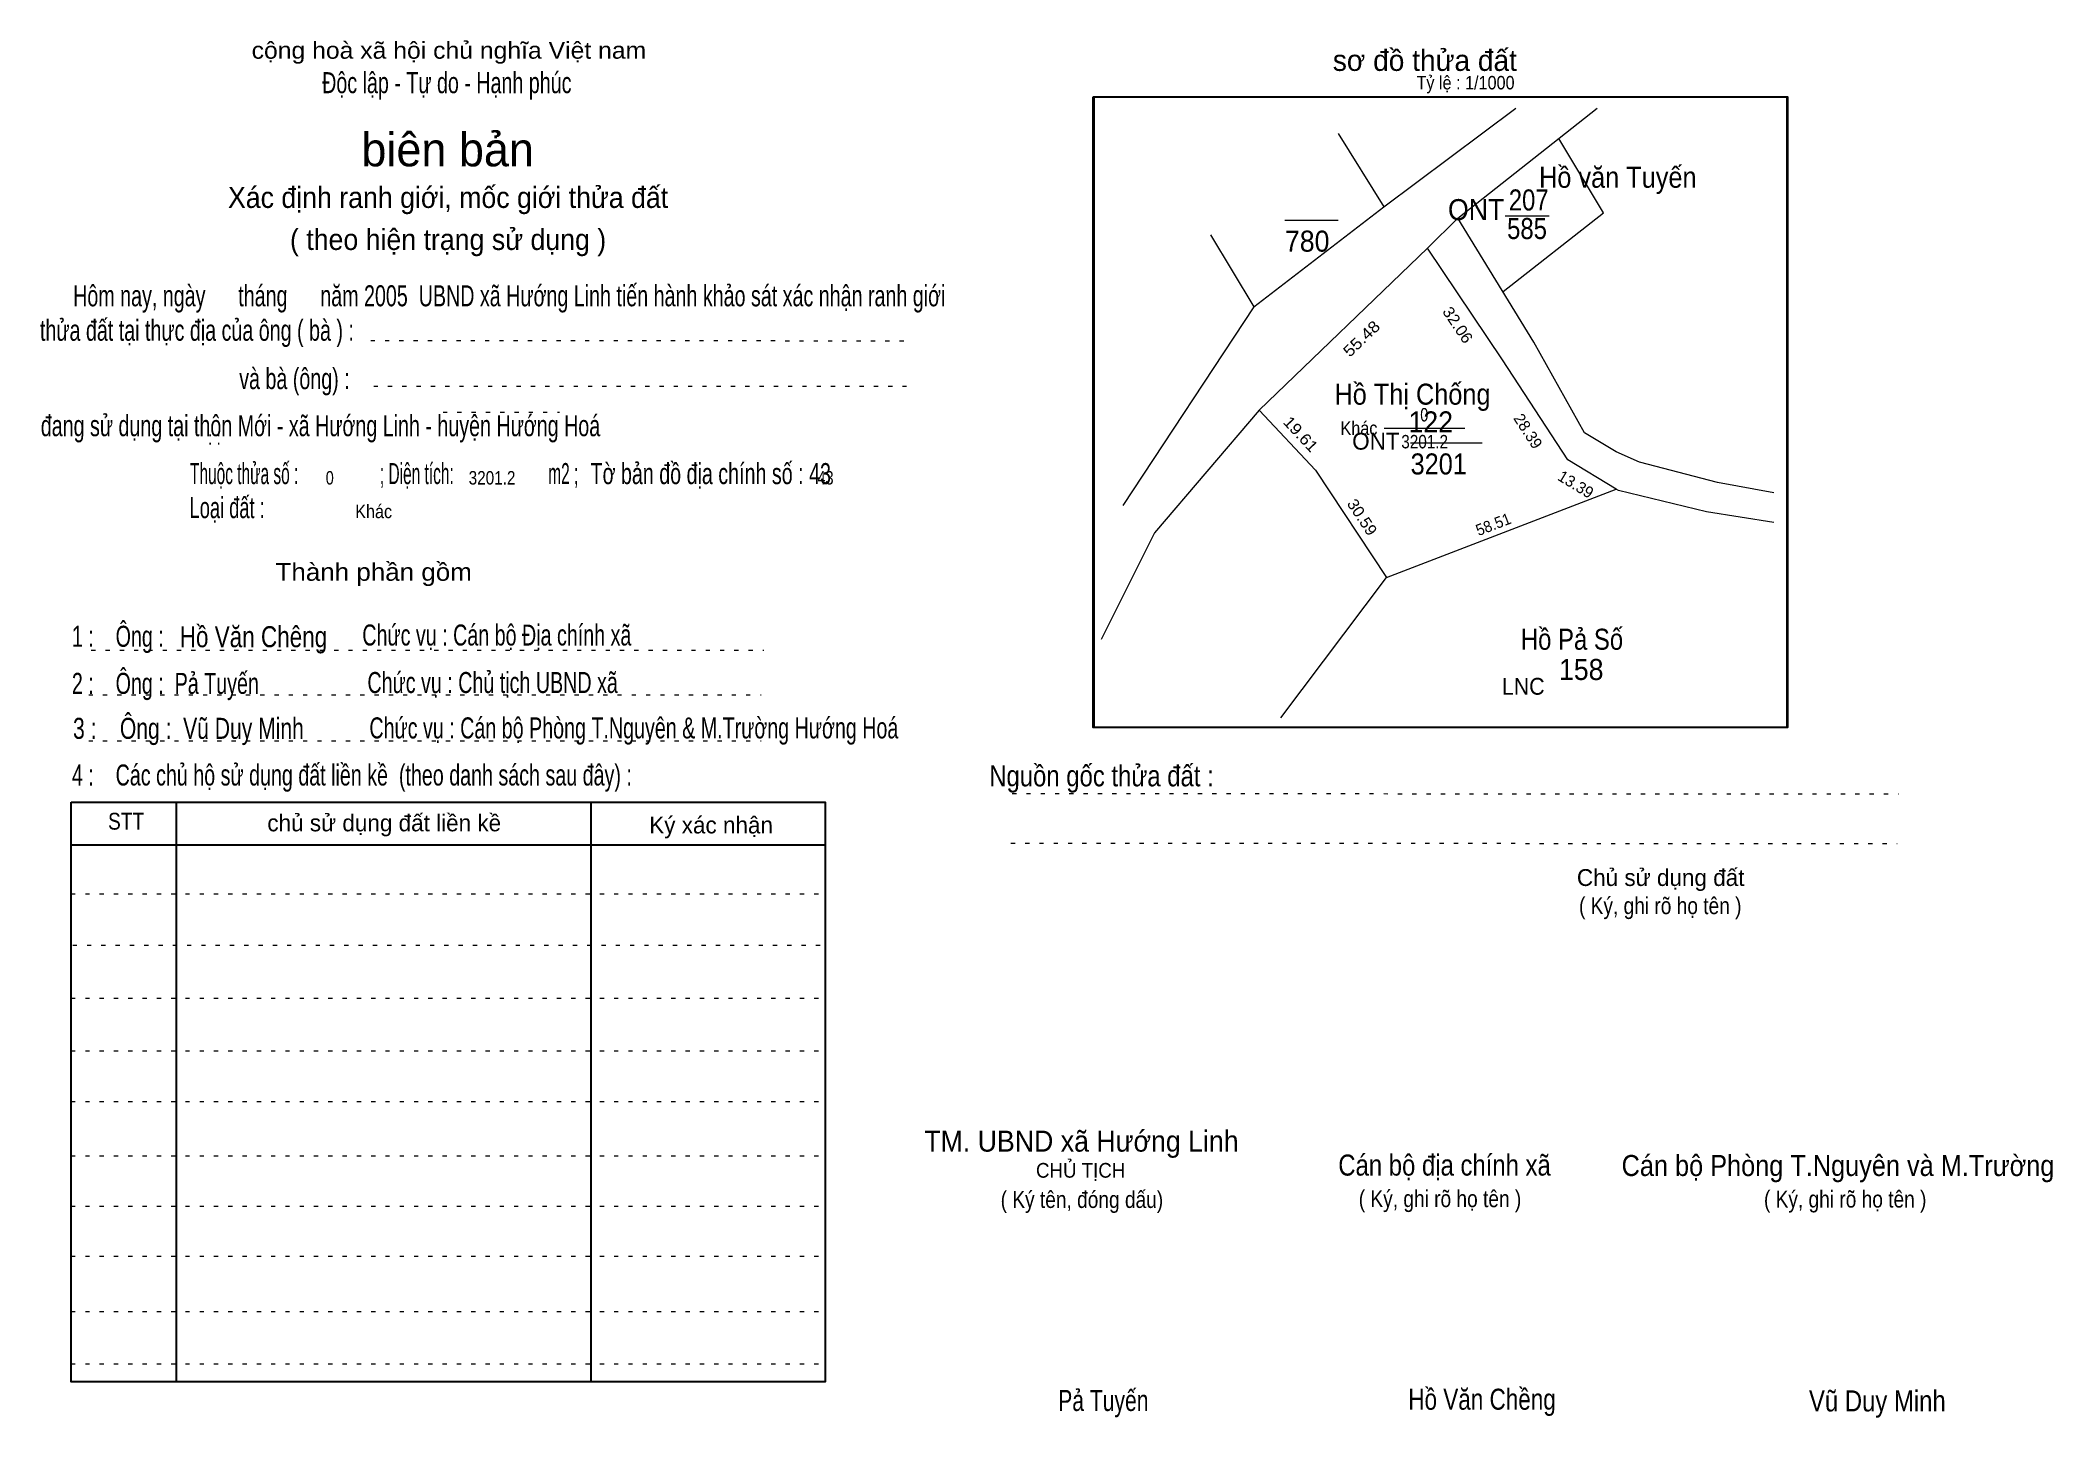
# Model space of a CAD drawing. Header units: centimetres. Extents: x -1.5 to 46.4, y -3.9 to 28.9.
import ezdxf
from ezdxf.enums import TextEntityAlignment as Align

# ---------------------------------------------------------------- set-up
doc = ezdxf.new("R2010")
doc.units = ezdxf.units.CM
doc.header["$LTSCALE"] = 0.2
doc.linetypes.add('DOTTED', pattern=[1.5, 0.3, -1.2])
for name, color, linetype, lineweight in [('15', 7, 'Continuous', 13), ('16', 7, 'Continuous', 13), ('2', 7, 'Continuous', 25), ('22', 7, 'Continuous', 13), ('33', 7, 'Continuous', 13), ('5', 7, 'DOTTED', 13)]:
    doc.layers.add(name, color=color, linetype=linetype, lineweight=lineweight)
doc.layers.add('34', color=7, linetype='Continuous')
doc.layers.add('51', color=7, linetype='Continuous')

msp = doc.modelspace()

# ---------------------------------------------------------------- linework, layer by layer
at = {"layer": '15'}
for p, q in [((28.12, 24.59), (29.39, 24.59)), ((31.11, 19.29), (32.81, 19.29))]:
    msp.add_line(p, q, dxfattribs=at)
at = {"layer": '16'}
msp.add_line((33.36, 24.69), (34.41, 24.69), dxfattribs=at)
msp.add_lwpolyline([(33.31, 22.89), (35.7, 24.76), (34.64, 26.53)], dxfattribs=at)
at = {"layer": '2'}
msp.add_lwpolyline([(23.56, 27.52), (40.06, 27.52), (40.06, 12.52), (23.56, 12.52)], close=True, dxfattribs=at)
at = {"layer": '22'}
for p, q in [((30.47, 24.91), (33.61, 27.25)), ((32.23, 24.64), (35.55, 27.25)), ((29.39, 26.65), (30.47, 24.91)), ((31.51, 23.92), (32.23, 24.64)), ((31.51, 23.92), (27.51, 20.07)), ((27.38, 22.53), (24.26, 17.8)), ((30.54, 16.09), (36, 18.19)), ((28.02, 12.75), (30.54, 16.09))]:
    msp.add_line(p, q, dxfattribs=at)
for points in [[(26.35, 24.24), (27.38, 22.53), (30.47, 24.91)], [(39.75, 18.1), (38.41, 18.35), (36.56, 18.83), (36, 19.08), (35.25, 19.53), (34.04, 21.69), (32.23, 24.64)], [(36, 18.19), (34.85, 18.89), (33.3, 21.27), (31.51, 23.92)], [(27.51, 20.07), (25.02, 17.15), (23.75, 14.61)], [(27.51, 20.07), (28.85, 18.64), (30.54, 16.09)], [(39.75, 17.4), (38.15, 17.65), (36.06, 18.16), (36, 18.19)]]:
    msp.add_lwpolyline(points, dxfattribs=at)
msp.add_lwpolyline([(36, 18.19), (34.85, 18.89), (33.3, 21.27), (31.51, 23.92), (27.51, 20.07), (28.85, 18.64), (30.54, 16.09)], close=True, dxfattribs=at)
at = {"layer": '33'}
msp.add_line((30.48, 19.64), (32.4, 19.64), dxfattribs=at)
at = {"layer": '5'}
for p, q in [((6.37, 21.73), (19.21, 21.72)), ((6.44, 20.64), (19.25, 20.64)), ((8.09, 20.02), (10.86, 20.02)), ((-0.28, 14.36), (15.72, 14.36)), ((-0.34, 13.3), (15.66, 13.3)), ((-0.34, 12.2), (15.66, 12.2)), ((21.63, 10.95), (42.72, 10.94)), ((21.6, 9.77), (42.69, 9.76)), ((-0.76, 8.56), (17.18, 8.56)), ((-0.72, 7.34), (17.22, 7.34)), ((-0.76, 6.08), (17.18, 6.08)), ((-0.76, 4.83), (17.18, 4.83)), ((-0.76, 3.62), (17.18, 3.62)), ((-0.76, 2.33), (17.18, 2.33)), ((-0.76, 1.13), (17.18, 1.13)), ((-0.76, -0.06), (17.18, -0.06)), ((-0.76, -1.37), (17.18, -1.37)), ((-0.76, -2.62), (17.18, -2.62))]:
    msp.add_line(p, q, dxfattribs=at)
at = {"layer": '5', "linetype": 'Continuous', "lineweight": 25}
for p, q in [((1.74, 10.74), (1.74, -3.05)), ((11.61, 10.74), (11.61, -3.05)), ((-0.76, 9.73), (17.18, 9.73))]:
    msp.add_line(p, q, dxfattribs=at)
for points in [[(23.58, 27.52), (40.08, 27.52), (40.08, 12.52), (23.58, 12.52)], [(-0.76, 10.74), (17.18, 10.74), (17.18, -3.05), (-0.76, -3.05)]]:
    msp.add_lwpolyline(points, close=True, dxfattribs=at)

# ---------------------------------------------------------------- texts
at = {"layer": '15'}
for s, width, p in [('780', 0.95, (28.12, 23.84)), ('122', 0.95, (31.06, 19.54)), ('3201', 0.9, (31.11, 18.54)), ('158', 0.95, (34.64, 13.65))]:
    msp.add_text(s, height=0.5, dxfattribs=dict(at, width=width)).set_placement(p)
at = {"layer": '16'}
for s, width, p in [('Hồ văn Tuyến', 0.9, (36.04, 25.36)), ('ONT', 0.95, (32.67, 24.59)), ('207', 0.85, (33.92, 24.82)), ('585', 0.85, (33.88, 24.14)), ('Hồ Thị Chống', 0.9, (31.155, 20.2)), ('Hồ Pả Số', 0.85, (34.95, 14.37))]:
    msp.add_text(s, height=0.5, dxfattribs=dict(at, width=width)).set_placement(p, align=Align.CENTER)
at = {"layer": '22'}
msp.add_text('ONT', height=0.4, dxfattribs=at).set_placement((30.285, 19.13), align=Align.CENTER)
at = {"layer": '22', "width": 0.95}
msp.add_text('LNC', height=0.4, dxfattribs=at).set_placement((33.79, 13.3), align=Align.CENTER)
at = {"layer": '33'}
for s, width, p in [('0', 0.8, (31.435, 19.8)), ('3201.2', 0.85, (31.445, 19.16))]:
    msp.add_text(s, height=0.32, dxfattribs=dict(at, width=width)).set_placement(p, align=Align.CENTER)
at = {"layer": '33', "width": 0.9}
msp.add_text('Khác', height=0.32, dxfattribs=at).set_placement((30.32, 19.48), align=Align.RIGHT)
at = {"layer": '34'}
for s, width, p in [(': : ', 0.85, (2.5, 19.25)), ('0', 0.8, (5.3, 18.3)), ('3201.2', 0.85, (8.7, 18.3)), ('43', 0.8, (17, 18.3)), ('Khác', 0.9, (6, 17.5))]:
    msp.add_text(s, height=0.32, dxfattribs=dict(at, width=width)).set_placement(p)
at = {"layer": '5'}
for s, height, width, p in [('cộng hoà xã hội chủ nghĩa Việt nam', 0.4, 1.1, (8.23, 28.43)), ('Độc lập - Tự do - Hạnh phúc', 0.5, 0.7, (8.18, 27.61)), ('Xác định ranh giới, mốc giới thửa đất', 0.5, 0.95, (8.21, 24.88)), ('( theo hiện trạng sử dụng )', 0.5, 0.95, (8.21, 23.88)), ('Thành phần gồm', 0.42, 1.1, (6.44, 16.01)), ('Hồ Văn Chêng', 0.5, 0.8, (3.58, 14.43)), ('Chức vụ : Cán bộ Địa chính xã', 0.5, 0.7, (9.37, 14.47)), ('Chức vụ : Chủ tịch UBND xã', 0.5, 0.7, (9.27, 13.34)), ('Chức vụ : Cán bộ Phòng T.Nguyên & M.Trường Hướng Hoá', 0.5, 0.7, (12.63, 12.26)), ('    Nguồn gốc thửa đất :', 0.5, 0.85, (23.44, 11.12)), ('( Ký, ghi rõ họ tên )', 0.4, 0.85, (37.05, 8.08)), ('CHỦ TỊCH', 0.35, 0.95, (23.26, 1.81)), ('( Ký tên, đóng dấu)', 0.4, 0.85, (23.29, 1.09)), ('( Ký, ghi rõ họ tên )', 0.4, 0.85, (31.81, 1.11)), ('( Ký, ghi rõ họ tên )', 0.4, 0.85, (41.45, 1.1)), ('Pả Tuyến', 0.5, 0.75, (23.8, -3.74)), ('Hồ Văn Chềng', 0.5, 0.8, (32.81, -3.71)), ('Vũ Duy Minh', 0.5, 0.85, (42.215, -3.75))]:
    msp.add_text(s, height=height, dxfattribs=dict(at, width=width)).set_placement(p, align=Align.CENTER)
msp.add_text('sơ đồ thửa đất', height=0.5, dxfattribs=at).set_placement((29.26, 28.14))
for s, height, p in [('biên bản', 0.8, (8.2, 25.87)), ('      chủ sử dụng đất liền kề', 0.4, (6.245, 10.05)), ('   Ký xác nhận', 0.4, (14.245, 10)), ('Chủ sử dụng đất', 0.4, (37.06, 8.75))]:
    msp.add_text(s, height=height, dxfattribs=at).set_placement(p, align=Align.CENTER)
for s, height, width, p in [('   Hôm nay, ngày      tháng      năm 2005  UBND xã Hướng Linh tiến hành khảo sát xác nhận ranh giới ', 0.5, 0.7, (-1.1, 22.54)), ('thửa đất tại thực địa của ông ( bà ) :                                       ', 0.5, 0.7, (-1.5, 21.72)), ('                                     và bà (ông) :', 0.5, 0.7, (-1.57, 20.57)), (' đang sử dụng tại thôn Mới - xã Hướng Linh - huyện Hướng Hoá', 0.5, 0.7, (-1.61, 19.45)), ('Thuộc thửa số :                   ; Diện tích:                      m2 ;                                            ', 0.5, 0.55, (2.07, 18.31)), ('Tờ bản đồ địa chính số : 43', 0.5, 0.7, (11.6, 18.31)), ('Loại đất :  ', 0.5, 0.65, (2.06, 17.5)), ('    1 :    Ông :                                                        ', 0.5, 0.7, (-1.26, 14.44)), ('    2 :    Ông :  Pả Tuyến', 0.5, 0.7, (-1.26, 13.32)), ('    3 :    Ông :  Vũ Duy Minh', 0.5, 0.75, (-1.27, 12.25)), ('    4 :    Các chủ hộ sử dụng đất liền kề  (theo danh sách sau đây) :', 0.5, 0.7, (-1.26, 11.14)), ('STT', 0.4, 0.85, (0.12, 10.09)), ('TM. UBND xã Hướng Linh', 0.5, 0.95, (19.54, 2.43)), ('Cán bộ địa chính xã  ', 0.5, 0.85, (29.39, 1.86)), ('Cán bộ Phòng T.Nguyên và M.Trường', 0.5, 0.9, (36.13, 1.85))]:
    msp.add_text(s, height=height, dxfattribs=dict(at, width=width)).set_placement(p)
at = {"layer": '51', "width": 0.9}
msp.add_text('Tỷ lệ : 1/1000', height=0.32, dxfattribs=at).set_placement((31.25, 27.7))
at = {"layer": '51'}
for s, rotation, width, p in [('32.06', 304.116, 1.05, (32.1205, 22.0207)), ('55.48', 43.919, 1.15, (30.0364, 21.6724)), ('19.61', 312.975, 1.1, (28.3975, 19.407)), ('30.59', 303.534, 1.05, (29.8454, 17.4496)), ('58.51', 21.096, 0.95, (33.1264, 17.2268))]:
    msp.add_text(s, height=0.27, rotation=rotation, dxfattribs=dict(at, width=width)).set_placement(p, align=Align.CENTER)
for s, rotation, p in [('28.39', 302.968, (33.7904, 19.4985)), ('13.39', 328.934, (34.9703, 18.1888))]:
    msp.add_text(s, height=0.27, rotation=rotation, dxfattribs=at).set_placement(p, align=Align.CENTER)

doc.saveas('drawing.dxf')
